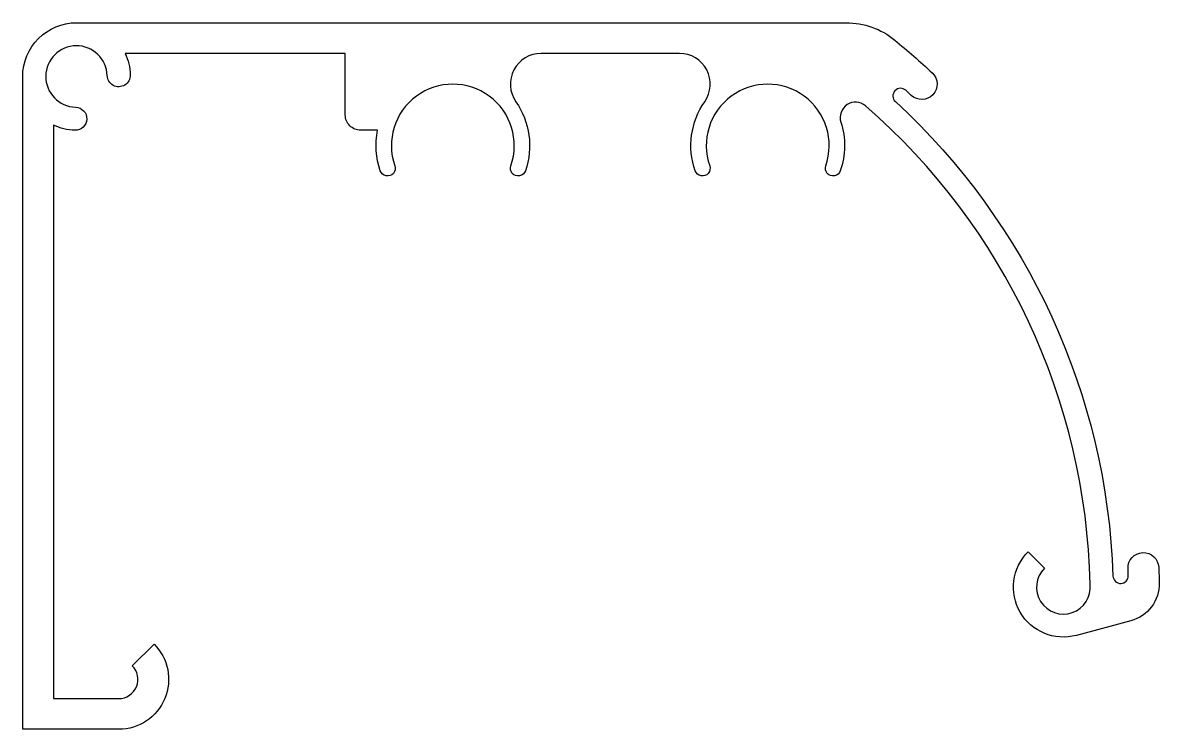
# Model space of a CAD drawing. Extents: x 1136.8 to 1210.8, y 19.8 to 65.8.
import ezdxf

# ---------------------------------------------------------------- set-up
doc = ezdxf.new("R2010")
doc.units = 0
doc.header["$LTSCALE"] = 15
doc.layers.get('0').update_dxf_attribs({"linetype": 'CONTINUOUS'})

msp = doc.modelspace()

# ---------------------------------------------------------------- linework, layer by layer
at = {"color": 7, "linetype": 'BYBLOCK'}
msp.add_lwpolyline([(1207.797, 29.792, 1), (1208.797, 29.826, 0.002478), (1208.779, 30.271, -1), (1210.778, 30.358, -0.005392), (1210.811, 29.345, -0.345578), (1208.958, 26.876), (1205.413, 25.926, -0.767327), (1202.274, 31.363), (1203.335, 30.302, 1.58878), (1206.312, 29.255, 0.211441), (1191.691, 60.401, 0.758703), (1190.083, 59.341, -0.162692), (1190.044, 56.172, -1), (1189.1, 56.5, 1.406828), (1181.544, 56.5, -1), (1180.6, 56.172, -0.240254), (1181.219, 60.672, 0.605919), (1179.577, 63.815), (1170.567, 63.815, 0.605919), (1168.925, 60.672, -0.240254), (1169.544, 56.172, -1), (1168.6, 56.5, 1.406828), (1161.044, 56.5, -1), (1160.1, 56.172, -0.134873), (1159.923, 58.815), (1158.822, 58.815, -0.414214), (1157.822, 59.815), (1157.822, 62.315), (1157.822, 63.815), (1143.484, 63.815, -0.103863), (1143.82, 62.416, -1), (1142.321, 62.373, 2.318729), (1140.264, 60.316, -1), (1140.221, 58.816, -0.103863), (1138.822, 59.153), (1138.822, 25.815), (1138.822, 21.815), (1140.072, 21.815), (1143.072, 21.815, 0.668179), (1143.956, 23.949), (1145.37, 25.363, -0.668179), (1143.072, 19.815), (1136.822, 19.815), (1136.822, 25.815), (1136.822, 62.315, -0.414214), (1140.322, 65.815), (1190.426, 65.815, -0.173192), (1193.593, 64.684, -0.017265), (1196.031, 62.543, -1), (1194.66, 61.087, 0.002669), (1194.309, 61.414, 1), (1193.631, 60.678, -0.200856)], format="xyb", close=True, dxfattribs=at)

doc.saveas('drawing.dxf')
